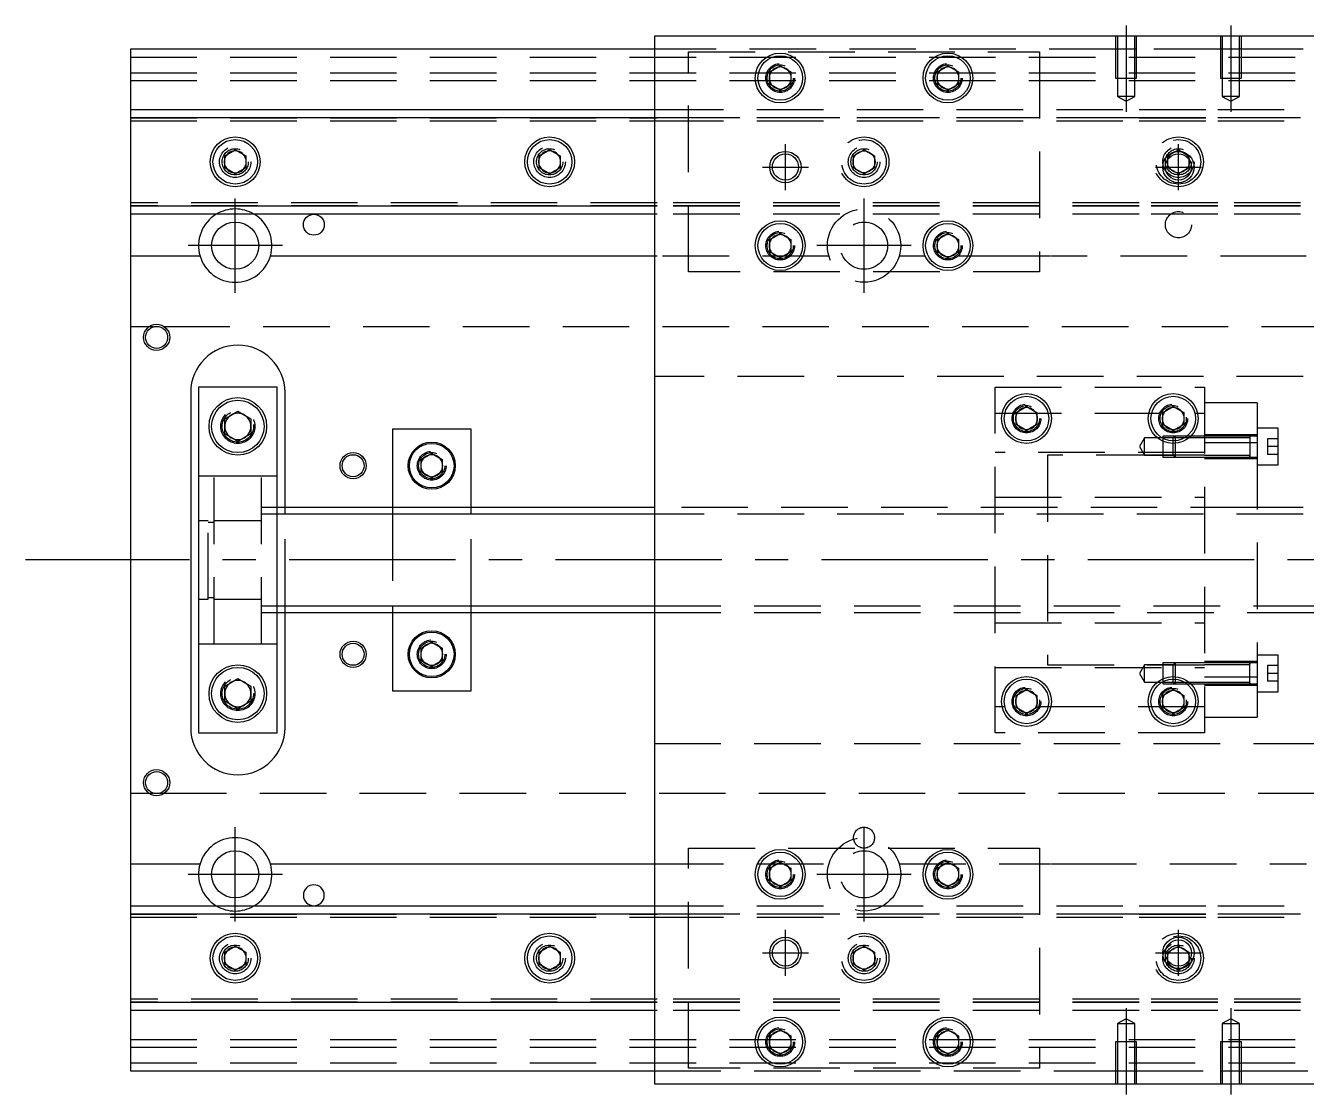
# Model space of a CAD drawing. Extents: x -20 to 621, y -278 to 102.
# Drawn here: x -20 to 224.4, y -102 to 102 of the extents above; entities that cross this region are included whole.
import ezdxf

# ---------------------------------------------------------------- set-up
doc = ezdxf.new("R2010")
doc.units = 0
doc.linetypes.add('CENTER', pattern=[50.8, 31.75, -6.35, 6.35, -6.35])
doc.linetypes.add('DASHED', pattern=[19.05, 12.7, -6.35])
doc.layers.get('0').update_dxf_attribs({"linetype": 'CONTINUOUS'})
doc.layers.add('CENTER', color=1, linetype='CENTER')

msp = doc.modelspace()

# ---------------------------------------------------------------- linework, layer by layer
at = {"color": 7, "linetype": 'CONTINUOUS'}
for p, q in [((300, 100), (100, 100)), ((100, 100), (100, -100)), ((0, 97.5), (0, 86)), ((100, 97.5), (0, 97.5)), ((122, 93.1547), (124, 94.309402)), ((122, 90.8453), (122, 93.1547)), ((124, 94.309402), (126, 93.1547)), ((126, 93.1547), (126, 90.8453)), ((154, 93.1547), (156, 94.309402)), ((154, 90.8453), (154, 93.1547)), ((156, 94.309402), (158, 93.1547)), ((158, 93.1547), (158, 90.8453)), ((124, 89.690598), (122, 90.8453)), ((126, 90.8453), (124, 89.690598)), ((156, 89.690598), (154, 90.8453)), ((158, 90.8453), (156, 89.690598)), ((0, 86), (0, 84.460392)), ((0, 86), (100, 86)), ((0, 84.460392), (0, 67.539608)), ((0, 84.460392), (100, 84.460392)), ((18, 77.1547), (20, 78.309402)), ((20, 78.309402), (22, 77.1547)), ((78, 77.1547), (80, 78.309402)), ((80, 78.309402), (82, 77.1547)), ((18, 74.8453), (18, 77.1547)), ((22, 77.1547), (22, 74.8453)), ((78, 74.8453), (78, 77.1547)), ((82, 77.1547), (82, 74.8453)), ((20, 73.690598), (18, 74.8453)), ((22, 74.8453), (20, 73.690598)), ((80, 73.690598), (78, 74.8453)), ((82, 74.8453), (80, 73.690598)), ((100, 67.539608), (0, 67.539608)), ((0, 67.539608), (0, 66)), ((100, 66), (0, 66)), ((0, 66), (0, 58)), ((122, 61.1547), (124, 62.309402)), ((122, 58.8453), (122, 61.1547)), ((124, 62.309402), (126, 61.1547)), ((126, 61.1547), (126, 58.8453)), ((154, 61.1547), (156, 62.309402)), ((154, 58.8453), (154, 61.1547)), ((156, 62.309402), (158, 61.1547)), ((158, 61.1547), (158, 58.8453)), ((124, 57.690598), (122, 58.8453)), ((126, 58.8453), (124, 57.690598)), ((156, 57.690598), (154, 58.8453)), ((158, 58.8453), (156, 57.690598)), ((13.291796, 58), (0, 58)), ((0, 58), (0, -58)), ((100, 58), (26.708204, 58)), ((11.5, 32), (11.5, -32)), ((13, 33), (13, -33)), ((28, 33), (13, 33)), ((28, -33), (28, 33)), ((29.5, 10), (29.5, 32)), ((18, 26.943376), (20.5, 28.386752)), ((18, 24.056624), (18, 26.943376)), ((20.5, 28.386752), (23, 26.943376)), ((23, 26.943376), (23, 24.056624)), ((169, 28.1547), (171, 29.309402)), ((169, 25.8453), (169, 28.1547)), ((171, 29.309402), (173, 28.1547)), ((173, 28.1547), (173, 25.8453)), ((197, 28.1547), (199, 29.309402)), ((197, 25.8453), (197, 28.1547)), ((199, 29.309402), (201, 28.1547)), ((201, 28.1547), (201, 25.8453)), ((50, 25), (50, 10)), ((65, 25), (50, 25)), ((65, 10), (65, 25)), ((171, 24.690598), (169, 25.8453)), ((173, 25.8453), (171, 24.690598)), ((199, 24.690598), (197, 25.8453)), ((201, 25.8453), (199, 24.690598)), ((20.5, 22.613248), (18, 24.056624)), ((23, 24.056624), (20.5, 22.613248)), ((55.5, 19.1547), (57.5, 20.309402)), ((57.5, 20.309402), (59.5, 19.1547)), ((213.6, 19.65063), (213.6, 19.651316)), ((55.5, 16.8453), (55.5, 19.1547)), ((59.5, 19.1547), (59.5, 16.8453)), ((57.5, 15.690598), (55.5, 16.8453)), ((59.5, 16.8453), (57.5, 15.690598)), ((100, 10), (28, 10)), ((28, -10), (100, -10)), ((29.5, -32), (29.5, -10)), ((50, -10), (50, -25)), ((65, -25), (65, -10)), ((55.5, -16.8453), (57.5, -15.690598)), ((55.5, -19.1547), (55.5, -16.8453)), ((57.5, -15.690598), (59.5, -16.8453)), ((59.5, -16.8453), (59.5, -19.1547)), ((57.5, -20.309402), (55.5, -19.1547)), ((59.5, -19.1547), (57.5, -20.309402)), ((18, -24.056624), (20.5, -22.613248)), ((18, -26.943376), (18, -24.056624)), ((20.5, -22.613248), (23, -24.056624)), ((23, -24.056624), (23, -26.943376)), ((213.6, -23.65064), (213.6, -23.649954)), ((50, -25), (65, -25)), ((169, -25.8453), (171, -24.690598)), ((169, -28.1547), (169, -25.8453)), ((171, -24.690598), (173, -25.8453)), ((173, -25.8453), (173, -28.1547)), ((197, -25.8453), (199, -24.690598)), ((197, -28.1547), (197, -25.8453)), ((199, -24.690598), (201, -25.8453)), ((201, -25.8453), (201, -28.1547)), ((20.5, -28.386752), (18, -26.943376)), ((23, -26.943376), (20.5, -28.386752)), ((171, -29.309402), (169, -28.1547)), ((173, -28.1547), (171, -29.309402)), ((199, -29.309402), (197, -28.1547)), ((201, -28.1547), (199, -29.309402)), ((13, -33), (28, -33)), ((0, -58), (0, -66)), ((0, -58), (13.291796, -58)), ((26.708204, -58), (100, -58)), ((122, -58.8453), (124, -57.690598)), ((124, -57.690598), (126, -58.8453)), ((154, -58.8453), (156, -57.690598)), ((156, -57.690598), (158, -58.8453)), ((122, -61.1547), (122, -58.8453)), ((126, -58.8453), (126, -61.1547)), ((154, -61.1547), (154, -58.8453)), ((158, -58.8453), (158, -61.1547)), ((124, -62.309402), (122, -61.1547)), ((126, -61.1547), (124, -62.309402)), ((156, -62.309402), (154, -61.1547)), ((158, -61.1547), (156, -62.309402)), ((0, -66), (0, -67.539608)), ((0, -66), (100, -66)), ((0, -67.539608), (100, -67.539608)), ((0, -67.539608), (0, -84.460392)), ((18, -74.8453), (20, -73.690598)), ((18, -77.1547), (18, -74.8453)), ((20, -73.690598), (22, -74.8453)), ((22, -74.8453), (22, -77.1547)), ((78, -74.8453), (80, -73.690598)), ((78, -77.1547), (78, -74.8453)), ((80, -73.690598), (82, -74.8453)), ((82, -74.8453), (82, -77.1547)), ((20, -78.309402), (18, -77.1547)), ((22, -77.1547), (20, -78.309402)), ((80, -78.309402), (78, -77.1547)), ((82, -77.1547), (80, -78.309402)), ((100, -84.460392), (0, -84.460392)), ((0, -84.460392), (0, -86)), ((100, -86), (0, -86)), ((0, -86), (0, -97.5)), ((122, -90.8453), (124, -89.690598)), ((124, -89.690598), (126, -90.8453)), ((154, -90.8453), (156, -89.690598)), ((156, -89.690598), (158, -90.8453)), ((122, -93.1547), (122, -90.8453)), ((126, -90.8453), (126, -93.1547)), ((154, -93.1547), (154, -90.8453)), ((158, -90.8453), (158, -93.1547)), ((124, -94.309402), (122, -93.1547)), ((126, -93.1547), (124, -94.309402)), ((156, -94.309402), (154, -93.1547)), ((158, -93.1547), (156, -94.309402)), ((0, -97.5), (100, -97.5)), ((100, -100), (300, -100))]:
    msp.add_line(p, q, dxfattribs=at)
at = {"color": 3, "linetype": 'DASHED'}
for p, q in [((188.000006, 100), (188.000006, 92)), ((188.35, 100), (188.35, 92)), ((191.65, 92), (191.65, 100)), ((191.999994, 92), (191.999994, 100)), ((208.000006, 100), (208.000006, 92)), ((208.35, 100), (208.35, 92)), ((211.65, 92), (211.65, 100)), ((211.999994, 92), (211.999994, 100)), ((0, 96), (400, 96)), ((188.000006, 97.5), (100, 97.5)), ((106.5, 55), (106.5, 97)), ((106.5, 97), (173.5, 97)), ((173.5, 97), (173.5, 55)), ((191.999994, 97.5), (188.000006, 97.5)), ((208.000006, 97.5), (191.999994, 97.5)), ((211.999994, 97.5), (208.000006, 97.5)), ((300, 97.5), (211.999994, 97.5)), ((0, 93), (400, 93)), ((0, 91.5), (400, 91.5)), ((188.000006, 92), (191.999994, 92)), ((188.35, 92), (188.35, 88.5)), ((191.65, 88.5), (191.65, 92)), ((208.000006, 92), (211.999994, 92)), ((208.35, 92), (208.35, 88.5)), ((211.65, 88.5), (211.65, 92)), ((191.65, 88.5), (188.35, 88.5)), ((188.35, 88.5), (190, 87.547372)), ((190, 87.547372), (191.65, 88.5)), ((211.65, 88.5), (208.35, 88.5)), ((208.35, 88.5), (210, 87.547372)), ((210, 87.547372), (211.65, 88.5)), ((100, 86), (100.5, 86)), ((100.5, 86), (192.5, 86)), ((192.5, 86), (207.5, 86)), ((207.5, 86), (299.5, 86)), ((0, 84.403994), (100.5, 84.403994)), ((0, 83.8), (100.5, 83.8)), ((100, 84.460392), (100.5, 84.460392)), ((100.5, 84.460392), (192.5, 84.460392)), ((192.5, 84.403994), (100.5, 84.403994)), ((100.5, 83.8), (192.5, 83.8)), ((192.5, 84.460392), (207.5, 84.460392)), ((192.5, 84.403994), (207.5, 84.403994)), ((192.5, 83.8), (207.5, 83.8)), ((207.5, 84.460392), (299.5, 84.460392)), ((299.5, 84.403994), (207.5, 84.403994)), ((207.5, 83.8), (299.5, 83.8)), ((138, 77.1547), (140, 78.309402)), ((140, 78.309402), (142, 77.1547)), ((198, 77.1547), (200, 78.309402)), ((200, 78.309402), (202, 77.1547)), ((17.5, 76), (17.534018, 76.411016)), ((77.5, 76), (77.534018, 76.411016)), ((137.5, 76), (137.534018, 76.411016)), ((138, 74.8453), (138, 77.1547)), ((142, 77.1547), (142, 74.8453)), ((197.5, 76), (197.534018, 76.411016)), ((198, 74.8453), (198, 77.1547)), ((202, 77.1547), (202, 74.8453)), ((140, 73.690598), (138, 74.8453)), ((142, 74.8453), (140, 73.690598)), ((200, 73.690598), (198, 74.8453)), ((202, 74.8453), (200, 73.690598)), ((100.5, 68.2), (0, 68.2)), ((100.5, 67.596006), (0, 67.596006)), ((100.5, 67.539608), (100, 67.539608)), ((100.5, 66), (100, 66)), ((192.5, 68.2), (100.5, 68.2)), ((192.5, 67.596006), (100.5, 67.596006)), ((192.5, 67.539608), (100.5, 67.539608)), ((192.5, 66), (100.5, 66)), ((207.5, 68.2), (192.5, 68.2)), ((207.5, 67.596006), (192.5, 67.596006)), ((207.5, 67.539608), (192.5, 67.539608)), ((207.5, 66), (192.5, 66)), ((299.5, 68.2), (207.5, 68.2)), ((299.5, 67.596006), (207.5, 67.596006)), ((299.5, 67.539608), (207.5, 67.539608)), ((299.5, 66), (207.5, 66)), ((100.5, 58), (100, 58)), ((133.291796, 58), (100.5, 58)), ((170.691578, 58), (146.708204, 58)), ((155.464102, 58), (155.359688, 58)), ((156.640312, 58), (156.535898, 58)), ((171.25, 58), (170.691578, 58)), ((173.112542, 58), (171.25, 58)), ((173.5, 58), (173.112542, 58)), ((174.359688, 58), (173.5, 58)), ((175.535898, 58), (174.464102, 58)), ((176.5, 58), (175.640312, 58)), ((176.887458, 58), (176.5, 58)), ((178.75, 58), (176.887458, 58)), ((179.308422, 58), (178.75, 58)), ((220.691578, 58), (179.308422, 58)), ((221.25, 58), (220.691578, 58)), ((223.112542, 58), (221.25, 58)), ((223.5, 58), (223.112542, 58)), ((224.359688, 58), (223.5, 58)), ((173.5, 55), (106.5, 55)), ((4.359688, 44.5), (0, 44.5)), ((400, 44.5), (5.640312, 44.5)), ((300, 35), (100, 35)), ((165, -33), (165, 33)), ((165, 33), (205, 33)), ((205, 33), (205, -33)), ((215, 30), (205, 30)), ((215, 30), (215, 22.36068)), ((165, 28), (205, 28)), ((168.5, 27), (168.518502, 27.303588)), ((201.483582, 27.286038), (201.5, 27)), ((23.477798, 25.864306), (23.5, 25.5)), ((219, 25.150636), (215, 25.150636)), ((219, 18.150636), (219, 25.150636)), ((193.5, 23.300636), (192.547372, 21.650636)), ((193.5, 20.000636), (193.5, 23.300636)), ((197, 23.300636), (193.5, 23.300636)), ((197, 23.65063), (197, 23.25)), ((199.34998, 23.65063), (197, 23.65063)), ((198.99998, 23.300636), (197, 23.300636)), ((197, 23.25), (197, 22.691578)), ((197, 22.691578), (197, 19.65064)), ((199.35, 23.650636), (199, 23.300636)), ((199, 22.75), (199, 23.300636)), ((201.092176, 23.300636), (199, 23.300636)), ((199, 22.25), (199, 22.75)), ((199, 20.000636), (199, 22.25)), ((201.616146, 23.65063), (199.349994, 23.65063)), ((199.35, 23.650636), (199.35, 22.764436)), ((201.616152, 23.650636), (199.35, 23.650636)), ((199.35, 22.764436), (199.35, 22.262912)), ((199.35, 22.262912), (199.35, 19.650636)), ((201.979462, 23.300636), (201.092176, 23.300636)), ((202.368118, 23.65063), (201.616146, 23.65063)), ((202.368124, 23.650636), (201.616152, 23.650636)), ((205, 23.300636), (201.979462, 23.300636)), ((205, 23.65063), (202.368118, 23.65063)), ((205, 23.650636), (202.368124, 23.650636)), ((215, 23.900636), (205, 23.900636)), ((215, 22.36068), (205, 22.36068)), ((213.605, 23.650636), (205.00002, 23.650636)), ((213.6, 23.300636), (205.00002, 23.300636)), ((215, 23.650636), (213.595, 23.650636)), ((213.6, 23.650636), (213.6, 19.650636)), ((215, 22.36068), (215, -22.36068)), ((217, 23.150636), (217, 21.650636)), ((219, 23.150636), (217, 23.150636)), ((205, 20.5), (165, 20.5)), ((175, 20), (175, -20)), ((197, 20), (175, 20)), ((192.547372, 21.650636), (193.5, 20.000636)), ((193.5, 20.000636), (197, 20.000636)), ((197, 20.000636), (198.99998, 20.000636)), ((199.000636, 20), (197, 20)), ((197, 19.65064), (199.34998, 19.65064)), ((199, 20.000636), (199.35, 19.650636)), ((205, 20), (199.000636, 20)), ((199.349994, 19.65064), (205, 19.65064)), ((199.35, 19.650636), (205, 19.650636)), ((205.00002, 20.000636), (213.6, 20.000636)), ((205.00002, 19.650636), (213.605, 19.650636)), ((213.595, 19.650636), (215, 19.650636)), ((213.6, 19.650636), (213.6, 19.867096)), ((217, 21.650636), (217, 20.150636)), ((219, 21.650636), (217, 21.650636)), ((219, 20.150636), (217, 20.150636)), ((55, 18), (55.012884, 18.253488)), ((205, 19.400636), (215, 19.400636)), ((215, 18.150636), (219, 18.150636)), ((16, 16), (13, 16)), ((16, -16), (16, 16)), ((25, 16), (16, 16)), ((25, -16), (25, 16)), ((28, 16), (25, 16)), ((28, 10), (25, 10)), ((29.5, 8.75), (29.5, 10)), ((50, 10), (50, 8.75)), ((65, 8.75), (65, 10)), ((174.99998, 10), (100, 10)), ((165, 12), (205, 12)), ((215, 10), (175, 10)), ((300, 10), (215.00002, 10)), ((14.85, 7.5), (13, 7.5)), ((14.85, -7.5), (14.85, 7.5)), ((25, 7.5), (16, 7.5)), ((28, 8.75), (25, 8.75)), ((29.5, -8.75), (29.5, 8.75)), ((50, 8.75), (50, -8.75)), ((65, -8.75), (65, 8.75)), ((300, 8.75), (100, 8.75)), ((16, 7.15), (14.85, 7.15)), ((14.85, -7.15), (16, -7.15)), ((13, -7.5), (14.85, -7.5)), ((16, -7.5), (25, -7.5)), ((25, -8.75), (28, -8.75)), ((29.5, -10), (29.5, -8.75)), ((50, -8.75), (50, -10)), ((65, -10), (65, -8.75)), ((100, -8.75), (300, -8.75)), ((25, -10), (28, -10)), ((100, -10), (174.99998, -10)), ((165, -12), (205, -12)), ((175, -10), (215, -10)), ((215.00002, -10), (300, -10)), ((13, -16), (16, -16)), ((16, -16), (25, -16)), ((25, -16), (28, -16)), ((55, -18), (55.012884, -17.746512)), ((215, -19.400636), (205, -19.400636)), ((219, -18.150636), (215, -18.150636)), ((219, -25.150636), (219, -18.150636)), ((165, -20.5), (205, -20.5)), ((175, -20), (197, -20)), ((193.5, -20.000636), (192.547372, -21.650636)), ((192.547372, -21.650636), (193.5, -23.300636)), ((193.5, -23.300636), (193.5, -20.000636)), ((197, -20.000636), (193.5, -20.000636)), ((197, -19.65064), (197, -22.691578)), ((199.34998, -19.65064), (197, -19.65064)), ((197, -20), (199.000636, -20)), ((198.99998, -20.000636), (197, -20.000636)), ((199.35, -19.650636), (199, -20.000636)), ((199, -22.25), (199, -20.000636)), ((199.000636, -20), (205, -20)), ((205, -19.65064), (199.349994, -19.65064)), ((199.35, -19.650636), (199.35, -22.262912)), ((205, -19.650636), (199.35, -19.650636)), ((213.605, -19.650636), (205.00002, -19.650636)), ((213.6, -20.000636), (205.00002, -20.000636)), ((215, -19.650636), (213.595, -19.650636)), ((213.6, -19.867096), (213.6, -19.650636)), ((213.6, -19.650636), (213.6, -19.867302)), ((213.6, -23.434174), (213.6, -19.867096)), ((217, -20.150636), (217, -21.650636)), ((219, -20.150636), (217, -20.150636)), ((217, -21.650636), (217, -23.150636)), ((219, -21.650636), (217, -21.650636)), ((193.5, -23.300636), (197, -23.300636)), ((197, -22.691578), (197, -23.25)), ((197, -23.25), (197, -23.65063)), ((197, -23.300636), (198.99998, -23.300636)), ((197, -23.65063), (199.34998, -23.65063)), ((199, -22.75), (199, -22.25)), ((199, -23.300636), (199, -22.75)), ((199, -23.300636), (201.092176, -23.300636)), ((199, -23.300636), (199.35, -23.650636)), ((199.349994, -23.65063), (201.616146, -23.65063)), ((199.35, -22.262912), (199.35, -22.764436)), ((199.35, -22.764436), (199.35, -23.650636)), ((199.35, -23.650636), (201.616152, -23.650636)), ((201.092176, -23.300636), (201.979462, -23.300636)), ((201.616146, -23.65063), (202.368118, -23.65063)), ((201.616152, -23.650636), (202.368124, -23.650636)), ((201.979462, -23.300636), (205, -23.300636)), ((202.368118, -23.65063), (205, -23.65063)), ((202.368124, -23.650636), (205, -23.650636)), ((215, -22.36068), (205, -22.36068)), ((215, -22.36068), (205, -22.36068)), ((205, -23.900636), (215, -23.900636)), ((205.00002, -23.300636), (213.6, -23.300636)), ((205.00002, -23.650636), (213.605, -23.650636)), ((213.595, -23.650636), (215, -23.650636)), ((213.6, -23.433926), (213.6, -23.650636)), ((213.6, -23.650636), (213.6, -23.434174)), ((215, -22.36068), (215, -30)), ((219, -23.150636), (217, -23.150636)), ((17.5, -25.5), (17.520026, -25.153944)), ((173.483582, -26.713962), (173.5, -27)), ((201.483582, -26.713962), (201.5, -27)), ((215, -25.150636), (219, -25.150636)), ((205, -28), (165, -28)), ((205, -30), (215, -30)), ((205, -33), (165, -33)), ((100, -35), (300, -35)), ((0, -44.5), (4.359688, -44.5)), ((5.640312, -44.5), (400, -44.5)), ((106.5, -97), (106.5, -55)), ((106.5, -55), (173.5, -55)), ((173.5, -55), (173.5, -97)), ((100, -58), (100.5, -58)), ((100.5, -58), (133.291796, -58)), ((146.708204, -58), (170.691578, -58)), ((155.359688, -58), (155.464102, -58)), ((156.535898, -58), (156.640312, -58)), ((170.691578, -58), (171.25, -58)), ((171.25, -58), (173.112542, -58)), ((173.112542, -58), (173.5, -58)), ((173.5, -58), (174.359688, -58)), ((174.464102, -58), (175.535898, -58)), ((175.640312, -58), (176.5, -58)), ((176.5, -58), (176.887458, -58)), ((176.887458, -58), (178.75, -58)), ((178.75, -58), (179.308422, -58)), ((179.308422, -58), (220.691578, -58)), ((220.691578, -58), (221.25, -58)), ((221.25, -58), (223.112542, -58)), ((223.112542, -58), (223.5, -58)), ((223.5, -58), (224.359688, -58)), ((224.359688, -58), (224.464102, -58)), ((121.5, -60), (121.512884, -59.746512)), ((153.5, -60), (153.518502, -59.696412)), ((0, -67.596006), (100.5, -67.596006)), ((0, -68.2), (100.5, -68.2)), ((100, -66), (100.5, -66)), ((100, -67.539608), (100.5, -67.539608)), ((100.5, -66), (192.5, -66)), ((100.5, -67.539608), (192.5, -67.539608)), ((192.5, -67.596006), (100.5, -67.596006)), ((100.5, -68.2), (192.5, -68.2)), ((192.5, -66), (207.5, -66)), ((192.5, -67.539608), (207.5, -67.539608)), ((192.5, -67.596006), (207.5, -67.596006)), ((192.5, -68.2), (207.5, -68.2)), ((207.5, -66), (299.5, -66)), ((207.5, -67.539608), (299.5, -67.539608)), ((299.5, -67.596006), (207.5, -67.596006)), ((207.5, -68.2), (299.5, -68.2)), ((17.5, -76), (17.534018, -75.588984)), ((77.5, -76), (77.534018, -75.588984)), ((137.5, -76), (137.534018, -75.588984)), ((138, -74.8453), (140, -73.690598)), ((138, -77.1547), (138, -74.8453)), ((140, -73.690598), (142, -74.8453)), ((142, -74.8453), (142, -77.1547)), ((197.5, -76), (197.534018, -75.588984)), ((198, -74.8453), (200, -73.690598)), ((198, -77.1547), (198, -74.8453)), ((200, -73.690598), (202, -74.8453)), ((202, -74.8453), (202, -77.1547)), ((140, -78.309402), (138, -77.1547)), ((142, -77.1547), (140, -78.309402)), ((200, -78.309402), (198, -77.1547)), ((202, -77.1547), (200, -78.309402)), ((100.5, -83.8), (0, -83.8)), ((100.5, -84.403994), (0, -84.403994)), ((100.5, -84.460392), (100, -84.460392)), ((192.5, -83.8), (100.5, -83.8)), ((192.5, -84.403994), (100.5, -84.403994)), ((192.5, -84.460392), (100.5, -84.460392)), ((207.5, -83.8), (192.5, -83.8)), ((207.5, -84.403994), (192.5, -84.403994)), ((207.5, -84.460392), (192.5, -84.460392)), ((299.5, -83.8), (207.5, -83.8)), ((299.5, -84.403994), (207.5, -84.403994)), ((299.5, -84.460392), (207.5, -84.460392)), ((100.5, -86), (100, -86)), ((192.5, -86), (100.5, -86)), ((190, -87.547372), (188.35, -88.5)), ((191.65, -88.5), (190, -87.547372)), ((207.5, -86), (192.5, -86)), ((299.5, -86), (207.5, -86)), ((210, -87.547372), (208.35, -88.5)), ((211.65, -88.5), (210, -87.547372)), ((188.35, -88.5), (191.65, -88.5)), ((188.35, -88.5), (188.35, -92)), ((191.65, -92), (191.65, -88.5)), ((208.35, -88.5), (211.65, -88.5)), ((208.35, -88.5), (208.35, -92)), ((211.65, -92), (211.65, -88.5)), ((0, -91.5), (400, -91.5)), ((121.5, -92), (121.512884, -91.746512)), ((153.5, -92), (153.512884, -91.746512)), ((191.999994, -92), (188.000006, -92)), ((188.000006, -92), (188.000006, -100)), ((188.35, -92), (188.35, -100)), ((191.65, -100), (191.65, -92)), ((191.999994, -100), (191.999994, -92)), ((211.999994, -92), (208.000006, -92)), ((208.000006, -92), (208.000006, -100)), ((208.35, -92), (208.35, -100)), ((211.65, -100), (211.65, -92)), ((211.999994, -100), (211.999994, -92)), ((0, -93), (400, -93)), ((0, -96), (400, -96)), ((100, -97.5), (188.000006, -97.5)), ((173.5, -97), (106.5, -97)), ((188.000006, -97.5), (191.999994, -97.5)), ((191.999994, -97.5), (208.000006, -97.5)), ((208.000006, -97.5), (211.999994, -97.5)), ((211.999994, -97.5), (300, -97.5))]:
    msp.add_line(p, q, dxfattribs=at)
at = {"color": 3, "linetype": 'CONTINUOUS'}
for p, q in [((100, 8.75), (28, 8.75)), ((28, -8.75), (100, -8.75))]:
    msp.add_line(p, q, dxfattribs=at)
at = {"color": 7, "linetype": 'CONTINUOUS'}
for centre, radius in [((124, 92), 4.75), ((124, 92), 4.25), ((156, 92), 4.75), ((156, 92), 4.25), ((20, 76), 4.75), ((80, 76), 4.75), ((20, 76), 4.25), ((80, 76), 4.25), ((125, 75), 2.5), ((140, 76), 2.1), ((200, 75), 3), ((200, 75), 2.5), ((200, 76), 2.1), ((35, 64), 2), ((20, 60), 4.5), ((124, 60), 4.75), ((124, 60), 4.25), ((156, 60), 4.75), ((156, 60), 4.25), ((5, 42.5), 2.5), ((5, 42.5), 2.1), ((20.5, 25.5), 5.5), ((20.5, 25.5), 5), ((171, 27), 4.75), ((171, 27), 4.25), ((199, 27), 4.75), ((199, 27), 4.25), ((57.5, 18), 4.5), ((57.5, 18), 4.25), ((42.5, 18), 2.1), ((57.5, -18), 4.5), ((57.5, -18), 4.25), ((42.5, -18), 2.1), ((20.5, -25.5), 5.5), ((20.5, -25.5), 5), ((171, -27), 4.75), ((171, -27), 4.25), ((199, -27), 4.75), ((199, -27), 4.25), ((5, -42.5), 2.5), ((5, -42.5), 2.1), ((20, -60), 4.5), ((124, -60), 4.75), ((124, -60), 4.25), ((156, -60), 4.75), ((156, -60), 4.25), ((20, -76), 4.75), ((20, -76), 4.25), ((80, -76), 4.75), ((80, -76), 4.25), ((125, -75), 2.5), ((200, -75), 3), ((200, -75), 2.5), ((140, -76), 2.1), ((200, -76), 2.1), ((124, -92), 4.75), ((124, -92), 4.25), ((156, -92), 4.75), ((156, -92), 4.25)]:
    msp.add_circle(centre, radius, dxfattribs=at)
at = {"color": 3, "linetype": 'DASHED'}
for centre, radius in [((124, 92), 2.75), ((124, 92), 2.5), ((156, 92), 2.75), ((156, 92), 2.5), ((140, 76), 4.75), ((200, 76), 4.75), ((20, 76), 3), ((20, 76), 2.5), ((80, 76), 3), ((80, 76), 2.5), ((140, 76), 4.25), ((140, 76), 3), ((140, 76), 2.5), ((200, 76), 4.25), ((200, 76), 3), ((200, 76), 2.5), ((140, 60), 7), ((200, 64), 2.5), ((140, 60), 4.5), ((124, 60), 2.75), ((124, 60), 2.5), ((156, 60), 2.75), ((156, 60), 2.5), ((171, 27), 2.75), ((171, 27), 2.5), ((199, 27), 2.75), ((199, 27), 2.5), ((20.5, 25.5), 3.25), ((20.5, 25.5), 3), ((57.5, 18), 2.75), ((57.5, 18), 2.5), ((57.5, -18), 2.75), ((57.5, -18), 2.5), ((20.5, -25.5), 3.25), ((20.5, -25.5), 3), ((171, -27), 2.75), ((199, -27), 2.75), ((171, -27), 2.5), ((199, -27), 2.5), ((140, -53), 2), ((140, -60), 7), ((140, -60), 4.5), ((124, -60), 2.75), ((124, -60), 2.5), ((156, -60), 2.75), ((156, -60), 2.5), ((20, -76), 3), ((80, -76), 3), ((140, -76), 4.75), ((140, -76), 4.25), ((140, -76), 3), ((200, -76), 4.75), ((200, -76), 4.25), ((200, -76), 3), ((20, -76), 2.5), ((80, -76), 2.5), ((140, -76), 2.5), ((200, -76), 2.5), ((124, -92), 2.75), ((124, -92), 2.5), ((156, -92), 2.75), ((156, -92), 2.5)]:
    msp.add_circle(centre, radius, dxfattribs=at)
at = {"color": 3, "linetype": 'CONTINUOUS'}
for centre, radius in [((125, 75), 3), ((42.5, 18), 2.5), ((42.5, -18), 2.5), ((125, -75), 3)]:
    msp.add_circle(centre, radius, dxfattribs=at)
at = {"color": 7, "linetype": 'CONTINUOUS'}
for centre, radius, start, end in [((124, 92), 2.1, 137.75279, 162.24721), ((124, 92), 2.1, 102.24721, 137.75279), ((124, 92), 2.1, 77.75279, 102.24721), ((124, 92), 2.1, 42.24721, 77.75279), ((124, 92), 2.1, 17.75279, 42.24721), ((156, 92), 2.1, 137.75279, 162.24721), ((156, 92), 2.1, 102.24721, 137.75279), ((156, 92), 2.1, 77.75279, 102.24721), ((156, 92), 2.1, 42.24721, 77.75279), ((156, 92), 2.1, 17.75279, 42.24721), ((124, 92), 2.1, 162.24721, 180), ((124, 92), 2.1, 180, 197.75279), ((124, 92), 2.1, 197.75279, 222.24721), ((124, 92), 2.1, 222.24721, 257.75279), ((124, 92), 2.1, 282.24721, 317.75279), ((124, 92), 2.1, 317.75279, 342.24721), ((124, 92), 2.1, 342.24721, 17.75279), ((156, 92), 2.1, 162.24721, 180), ((156, 92), 2.1, 180, 197.75279), ((156, 92), 2.1, 197.75279, 222.24721), ((156, 92), 2.1, 222.24721, 257.75279), ((156, 92), 2.1, 282.24721, 317.75279), ((156, 92), 2.1, 317.75279, 342.24721), ((156, 92), 2.1, 342.24721, 17.75279), ((124, 92), 2.1, 257.75279, 282.24721), ((156, 92), 2.1, 257.75279, 282.24721), ((20, 76), 2.1, 162.24721, 180), ((20, 76), 2.1, 180, 197.75279), ((20, 76), 2.1, 137.75279, 162.24721), ((20, 76), 2.1, 102.24721, 137.75279), ((20, 76), 2.1, 77.75279, 102.24721), ((20, 76), 2.1, 42.24721, 77.75279), ((20, 76), 2.1, 17.75279, 42.24721), ((20, 76), 2.1, 342.24721, 17.75279), ((80, 76), 2.1, 162.24721, 180), ((80, 76), 2.1, 180, 197.75279), ((80, 76), 2.1, 137.75279, 162.24721), ((80, 76), 2.1, 102.24721, 137.75279), ((80, 76), 2.1, 77.75279, 102.24721), ((80, 76), 2.1, 42.24721, 77.75279), ((80, 76), 2.1, 17.75279, 42.24721), ((80, 76), 2.1, 342.24721, 17.75279), ((20, 76), 2.1, 197.75279, 222.24721), ((20, 76), 2.1, 222.24721, 257.75279), ((20, 76), 2.1, 257.75279, 282.24721), ((20, 76), 2.1, 282.24721, 317.75279), ((20, 76), 2.1, 317.75279, 342.24721), ((80, 76), 2.1, 197.75279, 222.24721), ((80, 76), 2.1, 222.24721, 257.75279), ((80, 76), 2.1, 257.75279, 282.24721), ((80, 76), 2.1, 282.24721, 317.75279), ((80, 76), 2.1, 317.75279, 342.24721), ((20, 60), 7, 121.002719, 196.60155), ((20, 60), 7, 343.39845, 58.997281), ((124, 60), 2.1, 137.75279, 162.24721), ((124, 60), 2.1, 102.24721, 137.75279), ((124, 60), 2.1, 77.75279, 102.24721), ((124, 60), 2.1, 42.24721, 77.75279), ((124, 60), 2.1, 17.75279, 42.24721), ((156, 60), 2.1, 137.75279, 162.24721), ((156, 60), 2.1, 102.24721, 137.75279), ((156, 60), 2.1, 77.75279, 102.24721), ((156, 60), 2.1, 42.24721, 77.75279), ((156, 60), 2.1, 17.75279, 42.24721), ((124, 60), 2.1, 162.24721, 180), ((124, 60), 2.1, 180, 197.75279), ((124, 60), 2.1, 197.75279, 222.24721), ((124, 60), 2.1, 317.75279, 342.24721), ((124, 60), 2.1, 342.24721, 17.75279), ((156, 60), 2.1, 162.24721, 180), ((156, 60), 2.1, 180, 197.75279), ((156, 60), 2.1, 197.75279, 222.24721), ((156, 60), 2.1, 317.75279, 342.24721), ((156, 60), 2.1, 342.24721, 17.75279), ((20, 60), 7, 196.60155, 343.39845), ((124, 60), 2.1, 222.24721, 257.75279), ((124, 60), 2.1, 257.75279, 282.24721), ((124, 60), 2.1, 282.24721, 317.75279), ((156, 60), 2.1, 222.24721, 257.75279), ((156, 60), 2.1, 257.75279, 282.24721), ((156, 60), 2.1, 282.24721, 317.75279), ((20.5, 32), 9, 90, 180), ((20.5, 32), 9, 0, 90), ((20.5, 25.5), 2.5, 120, 180), ((20.5, 25.5), 2.5, 60, 120), ((20.5, 25.5), 2.5, 0, 60), ((171, 27), 2.1, 162.24721, 180), ((171, 27), 2.1, 180, 197.75279), ((171, 27), 2.1, 137.75279, 162.24721), ((171, 27), 2.1, 102.24721, 137.75279), ((171, 27), 2.1, 77.75279, 102.24721), ((171, 27), 2.1, 42.24721, 77.75279), ((171, 27), 2.1, 17.75279, 42.24721), ((171, 27), 2.1, 342.24721, 17.75279), ((199, 27), 2.1, 162.24721, 180), ((199, 27), 2.1, 180, 197.75279), ((199, 27), 2.1, 137.75279, 162.24721), ((199, 27), 2.1, 102.24721, 137.75279), ((199, 27), 2.1, 77.75279, 102.24721), ((199, 27), 2.1, 42.24721, 77.75279), ((199, 27), 2.1, 17.75279, 42.24721), ((199, 27), 2.1, 342.24721, 17.75279), ((20.5, 25.5), 2.5, 180, 240), ((20.5, 25.5), 2.5, 300, 0), ((171, 27), 2.1, 197.75279, 222.24721), ((171, 27), 2.1, 222.24721, 257.75279), ((171, 27), 2.1, 257.75279, 282.24721), ((171, 27), 2.1, 282.24721, 317.75279), ((171, 27), 2.1, 317.75279, 342.24721), ((199, 27), 2.1, 197.75279, 222.24721), ((199, 27), 2.1, 222.24721, 257.75279), ((199, 27), 2.1, 257.75279, 282.24721), ((199, 27), 2.1, 282.24721, 317.75279), ((199, 27), 2.1, 317.75279, 342.24721), ((20.5, 25.5), 2.5, 240, 300), ((57.5, 18), 2.1, 102.24721, 137.75279), ((57.5, 18), 2.1, 77.75279, 102.24721), ((57.5, 18), 2.1, 42.24721, 77.75279), ((57.5, 18), 2.1, 162.24721, 180), ((57.5, 18), 2.1, 180, 197.75279), ((57.5, 18), 2.1, 137.75279, 162.24721), ((57.5, 18), 2.1, 197.75279, 222.24721), ((57.5, 18), 2.1, 17.75279, 42.24721), ((57.5, 18), 2.1, 317.75279, 342.24721), ((57.5, 18), 2.1, 342.24721, 17.75279), ((57.5, 18), 2.1, 222.24721, 257.75279), ((57.5, 18), 2.1, 257.75279, 282.24721), ((57.5, 18), 2.1, 282.24721, 317.75279), ((57.5, -18), 2.1, 137.75279, 162.24721), ((57.5, -18), 2.1, 102.24721, 137.75279), ((57.5, -18), 2.1, 77.75279, 102.24721), ((57.5, -18), 2.1, 42.24721, 77.75279), ((57.5, -18), 2.1, 17.75279, 42.24721), ((57.5, -18), 2.1, 162.24721, 180), ((57.5, -18), 2.1, 180, 197.75279), ((57.5, -18), 2.1, 197.75279, 222.24721), ((57.5, -18), 2.1, 222.24721, 257.75279), ((57.5, -18), 2.1, 282.24721, 317.75279), ((57.5, -18), 2.1, 317.75279, 342.24721), ((57.5, -18), 2.1, 342.24721, 17.75279), ((57.5, -18), 2.1, 257.75279, 282.24721), ((20.5, -25.5), 2.5, 120, 180), ((20.5, -25.5), 2.5, 60, 120), ((20.5, -25.5), 2.5, 0, 60), ((20.5, -25.5), 2.5, 180, 240), ((20.5, -25.5), 2.5, 300, 0), ((171, -27), 2.1, 162.24721, 180), ((171, -27), 2.1, 137.75279, 162.24721), ((171, -27), 2.1, 102.24721, 137.75279), ((171, -27), 2.1, 77.75279, 102.24721), ((171, -27), 2.1, 42.24721, 77.75279), ((171, -27), 2.1, 17.75279, 42.24721), ((171, -27), 2.1, 342.24721, 17.75279), ((199, -27), 2.1, 162.24721, 180), ((199, -27), 2.1, 137.75279, 162.24721), ((199, -27), 2.1, 102.24721, 137.75279), ((199, -27), 2.1, 77.75279, 102.24721), ((199, -27), 2.1, 42.24721, 77.75279), ((199, -27), 2.1, 17.75279, 42.24721), ((199, -27), 2.1, 342.24721, 17.75279), ((20.5, -25.5), 2.5, 240, 300), ((171, -27), 2.1, 180, 197.75279), ((171, -27), 2.1, 197.75279, 222.24721), ((171, -27), 2.1, 222.24721, 257.75279), ((171, -27), 2.1, 257.75279, 282.24721), ((171, -27), 2.1, 282.24721, 317.75279), ((171, -27), 2.1, 317.75279, 342.24721), ((199, -27), 2.1, 180, 197.75279), ((199, -27), 2.1, 197.75279, 222.24721), ((199, -27), 2.1, 222.24721, 257.75279), ((199, -27), 2.1, 257.75279, 282.24721), ((199, -27), 2.1, 282.24721, 317.75279), ((199, -27), 2.1, 317.75279, 342.24721), ((20.5, -32), 9, 180, 270), ((20.5, -32), 9, 270, 0), ((20, -60), 7, 16.60155, 163.39845), ((20, -60), 7, 163.39845, 238.997281), ((20, -60), 7, 301.002719, 16.60155), ((124, -60), 2.1, 137.75279, 162.24721), ((124, -60), 2.1, 102.24721, 137.75279), ((124, -60), 2.1, 77.75279, 102.24721), ((124, -60), 2.1, 42.24721, 77.75279), ((124, -60), 2.1, 17.75279, 42.24721), ((156, -60), 2.1, 137.75279, 162.24721), ((156, -60), 2.1, 102.24721, 137.75279), ((156, -60), 2.1, 77.75279, 102.24721), ((156, -60), 2.1, 42.24721, 77.75279), ((156, -60), 2.1, 17.75279, 42.24721), ((124, -60), 2.1, 162.24721, 180), ((124, -60), 2.1, 180, 197.75279), ((124, -60), 2.1, 197.75279, 222.24721), ((124, -60), 2.1, 317.75279, 342.24721), ((124, -60), 2.1, 342.24721, 17.75279), ((156, -60), 2.1, 162.24721, 180), ((156, -60), 2.1, 180, 197.75279), ((156, -60), 2.1, 197.75279, 222.24721), ((156, -60), 2.1, 317.75279, 342.24721), ((156, -60), 2.1, 342.24721, 17.75279), ((35, -64), 2, 90, 270), ((35, -64), 2, 270, 90), ((124, -60), 2.1, 222.24721, 257.75279), ((124, -60), 2.1, 257.75279, 282.24721), ((124, -60), 2.1, 282.24721, 317.75279), ((156, -60), 2.1, 222.24721, 257.75279), ((156, -60), 2.1, 257.75279, 282.24721), ((156, -60), 2.1, 282.24721, 317.75279), ((20, -76), 2.1, 162.24721, 180), ((20, -76), 2.1, 137.75279, 162.24721), ((20, -76), 2.1, 102.24721, 137.75279), ((20, -76), 2.1, 77.75279, 102.24721), ((20, -76), 2.1, 42.24721, 77.75279), ((20, -76), 2.1, 17.75279, 42.24721), ((20, -76), 2.1, 342.24721, 17.75279), ((80, -76), 2.1, 162.24721, 180), ((80, -76), 2.1, 137.75279, 162.24721), ((80, -76), 2.1, 102.24721, 137.75279), ((80, -76), 2.1, 77.75279, 102.24721), ((80, -76), 2.1, 42.24721, 77.75279), ((80, -76), 2.1, 17.75279, 42.24721), ((80, -76), 2.1, 342.24721, 17.75279), ((20, -76), 2.1, 180, 197.75279), ((20, -76), 2.1, 197.75279, 222.24721), ((20, -76), 2.1, 222.24721, 257.75279), ((20, -76), 2.1, 257.75279, 282.24721), ((20, -76), 2.1, 282.24721, 317.75279), ((20, -76), 2.1, 317.75279, 342.24721), ((80, -76), 2.1, 180, 197.75279), ((80, -76), 2.1, 197.75279, 222.24721), ((80, -76), 2.1, 222.24721, 257.75279), ((80, -76), 2.1, 257.75279, 282.24721), ((80, -76), 2.1, 282.24721, 317.75279), ((80, -76), 2.1, 317.75279, 342.24721), ((124, -92), 2.1, 102.24721, 137.75279), ((124, -92), 2.1, 77.75279, 102.24721), ((124, -92), 2.1, 42.24721, 77.75279), ((156, -92), 2.1, 102.24721, 137.75279), ((156, -92), 2.1, 77.75279, 102.24721), ((156, -92), 2.1, 42.24721, 77.75279), ((124, -92), 2.1, 162.24721, 180), ((124, -92), 2.1, 180, 197.75279), ((124, -92), 2.1, 137.75279, 162.24721), ((124, -92), 2.1, 197.75279, 222.24721), ((124, -92), 2.1, 17.75279, 42.24721), ((124, -92), 2.1, 317.75279, 342.24721), ((124, -92), 2.1, 342.24721, 17.75279), ((156, -92), 2.1, 162.24721, 180), ((156, -92), 2.1, 180, 197.75279), ((156, -92), 2.1, 137.75279, 162.24721), ((156, -92), 2.1, 197.75279, 222.24721), ((156, -92), 2.1, 17.75279, 42.24721), ((156, -92), 2.1, 317.75279, 342.24721), ((156, -92), 2.1, 342.24721, 17.75279), ((124, -92), 2.1, 222.24721, 257.75279), ((124, -92), 2.1, 257.75279, 282.24721), ((124, -92), 2.1, 282.24721, 317.75279), ((156, -92), 2.1, 222.24721, 257.75279), ((156, -92), 2.1, 257.75279, 282.24721), ((156, -92), 2.1, 282.24721, 317.75279)]:
    msp.add_arc(centre, radius, start, end, dxfattribs=at)
at = {"color": 3, "linetype": 'DASHED'}
for centre, start, end in [((20, 60), 58.997281, 121.002719), ((20, -60), 238.997281, 301.002719)]:
    msp.add_arc(centre, 7, start, end, dxfattribs=at)
at = {"layer": 'CENTER', "color": 1, "linetype": 'CENTER'}
for p, q in [((190, 102), (190, 85.547372)), ((210, 102), (210, 85.547372)), ((125, 70.6), (125, 79.4)), ((200, 70.6), (200, 79.4)), ((120.6, 75), (129.4, 75)), ((195.6, 75), (204.4, 75)), ((20, 51), (20, 69)), ((140, 51), (140, 69)), ((29, 60), (11, 60)), ((149, 60), (131, 60)), ((468.445, 0), (-20, 0)), ((20, -69), (20, -51)), ((140, -69), (140, -51)), ((29, -60), (11, -60)), ((149, -60), (131, -60)), ((125, -79.4), (125, -70.6)), ((200, -79.4), (200, -70.6)), ((120.6, -75), (129.4, -75)), ((195.6, -75), (204.4, -75)), ((190, -85.547372), (190, -102)), ((210, -85.547372), (210, -102))]:
    msp.add_line(p, q, dxfattribs=at)

doc.saveas('drawing.dxf')
